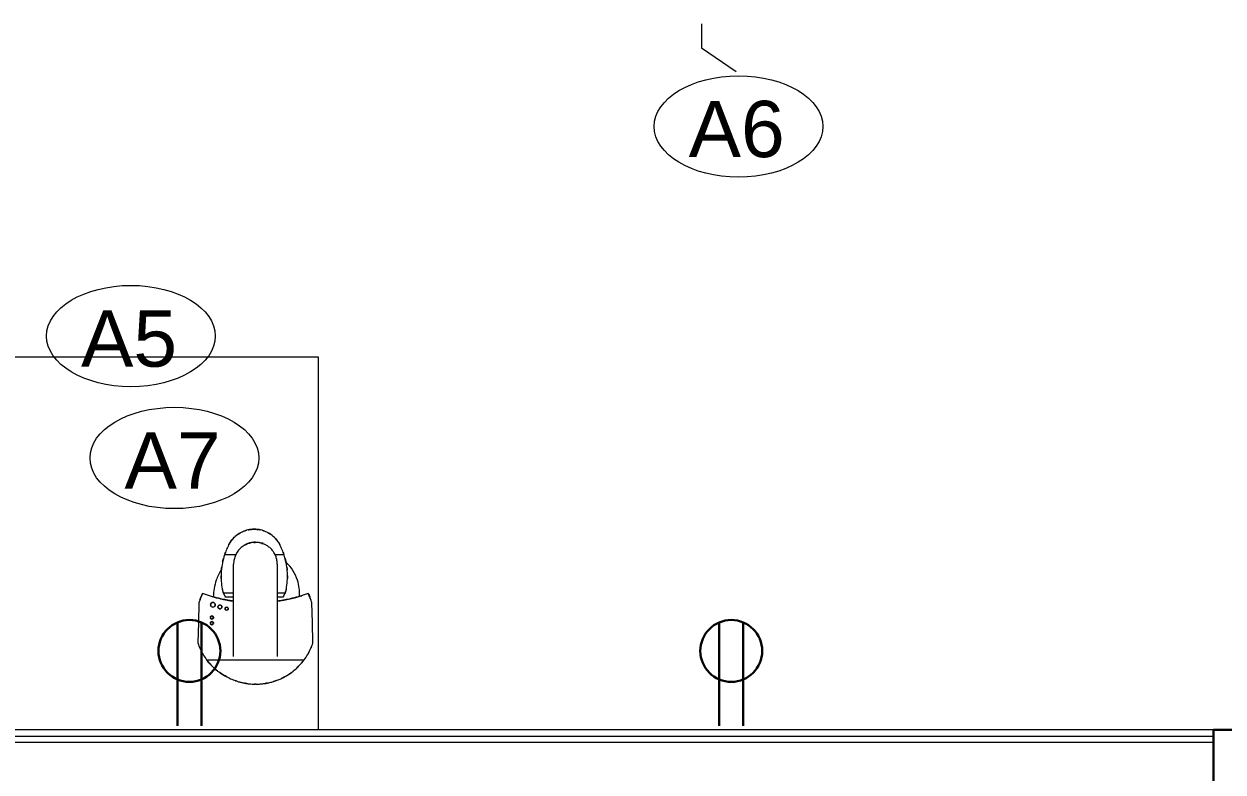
# Model space of a CAD drawing. Header units: inches. Extents: x -4688 to 1542, y -3558 to 978.
# Drawn here: x -909.9 to -814, y -506.7 to -446.9 of the extents above; entities that cross this region are included whole.
import ezdxf

# ---------------------------------------------------------------- set-up
doc = ezdxf.new("R2010")
doc.units = ezdxf.units.IN
doc.header["$MEASUREMENT"] = 0
for name, color, linetype, lineweight in [('A-ANNO-NOTE', 131, 'Continuous', 40), ('A-DOOR', 31, 'Continuous', 18), ('A-DOOR-FRAM', 31, 'Continuous', 30), ('A-WALL', 113, 'Continuous', 18), ('I-WALL', 2, 'Continuous', 18), ('Q-CASE', 31, 'Continuous', 9), ('Q-SPCQ', 91, 'Continuous', 9), ('Q-SPCQ-IDEN', 132, 'Continuous', 9)]:
    doc.layers.add(name, color=color, linetype=linetype, lineweight=lineweight)
doc.styles.add('Arial', font='arial.ttf', dxfattribs={"height": 4.5})

# ---------------------------------------------------------------- blocks, each defined once
blk = doc.blocks.new('Single Flush - D1 3_ X 8_-8249534-1st Floor Power _ Signal')
at = {"layer": 'A-DOOR', "lineweight": 30}
for p, q in [((16.15625, 38.625), (16.15625, 2.8125)), ((17.90625, 38.625), (16.15625, 38.625)), ((17.90625, 2.8125), (17.90625, 38.625)), ((16.15625, 2.8125), (17.90625, 2.8125))]:
    blk.add_line(p, q, dxfattribs=at)
at = {"layer": 'A-DOOR', "lineweight": 9}
blk.add_arc((17.90625, 2.8125), 35.8125, 90, 180.5, dxfattribs=at)
at = {"layer": 'A-DOOR-FRAM'}
for p, q in [((-20, -2.9375), (-20, 2.8125)), ((-20, 2.8125), (-18, 2.8125)), ((-18, -2.9375), (-18, 2.8125)), ((18.000004, -2.9375), (18.000004, 2.8125)), ((18.000004, 2.8125), (20.000004, 2.8125)), ((20.000004, -2.9375), (20.000004, 2.8125)), ((-20, -2.9375), (-18, -2.9375)), ((18.000004, -2.9375), (20.000004, -2.9375))]:
    blk.add_line(p, q, dxfattribs=at)
blk = doc.blocks.new('Desk11 - Desk-7062043-1st Floor Power _ Signal')
at = {"layer": 'Q-CASE'}
for p, q in [((2390.221, -1471.476), (2259.551, -1471.476)), ((2390.221, -1501.289), (2390.221, -1471.476))]:
    blk.add_line(p, q, dxfattribs=at)
blk = doc.blocks.new('Keurig_Coffee_Maker_18764 - Keurig_Coffee_Maker_18764-7512143-1st Floor Power _ Signal')
at = {"layer": 'Q-SPCQ'}
for p, q in [((-0.05, 6.517), (0, 6.517)), ((-0.05, 6.517), (0, 6.517)), ((2.526, 5.785), (2.549, 5.785)), ((3.9, 4.573), (-3.9, 4.573)), ((-1.75, -3.077), (-1.75, 4.312)), ((1.75, 4.312), (1.75, -3.077)), ((-1.75, -0.792), (-2.379, -0.792)), ((-1.75, -0.472), (-2.238, -0.472)), ((2.422, -0.472), (1.75, -0.472)), ((2.563, -0.792), (1.75, -0.792)), ((-2.289, -3.819), (-1.561, -3.819)), ((1.561, -3.819), (2.473, -3.819)), ((-0.602, -4.718), (-0.611, -4.748)), ((-0.602, -4.718), (-0.611, -4.748)), ((-0.602, -4.718), (-0.611, -4.748)), ((-0.611, -4.748), (-0.527, -4.773)), ((-0.527, -4.773), (-0.611, -4.748)), ((-0.611, -4.748), (-0.527, -4.773)), ((-0.527, -4.773), (-0.611, -4.748)), ((-0.611, -4.748), (-0.527, -4.773)), ((-0.527, -4.773), (-0.611, -4.748)), ((-0.602, -4.718), (-0.519, -4.743)), ((-0.519, -4.743), (-0.602, -4.718)), ((-0.602, -4.718), (-0.519, -4.743)), ((-0.519, -4.743), (-0.602, -4.718)), ((-0.602, -4.718), (-0.519, -4.743)), ((-0.519, -4.743), (-0.602, -4.718)), ((-0.527, -4.773), (-0.519, -4.743)), ((-0.527, -4.773), (-0.519, -4.743)), ((-0.527, -4.773), (-0.519, -4.743)), ((-0.505, -4.747), (-0.514, -4.777)), ((-0.435, -4.8), (-0.514, -4.777)), ((-0.505, -4.747), (-0.426, -4.77)), ((-0.435, -4.8), (-0.426, -4.77)), ((-0.426, -4.77), (-0.352, -4.791)), ((-0.352, -4.791), (-0.36, -4.821)), ((0.339, -4.789), (0.428, -4.769)), ((0.428, -4.769), (0.495, -4.754)), ((0.502, -4.784), (0.435, -4.799)), ((0.441, -4.766), (0.448, -4.796)), ((0.465, -4.76), (0.517, -4.748)), ((0.495, -4.754), (0.465, -4.76)), ((0.465, -4.76), (0.472, -4.791)), ((0.524, -4.779), (0.472, -4.791)), ((0.472, -4.791), (0.502, -4.784)), ((0.502, -4.784), (0.495, -4.754)), ((0.495, -4.754), (0.495, -4.754)), ((0.495, -4.754), (0.502, -4.784)), ((0.495, -4.754), (0.502, -4.784)), ((0.505, -4.783), (0.498, -4.753)), ((0.502, -4.784), (0.502, -4.784)), ((0.517, -4.748), (0.524, -4.779)), ((0.57, -4.729), (0.636, -4.704)), ((0.57, -4.729), (0.581, -4.758)), ((0.647, -4.734), (0.581, -4.758)), ((0.647, -4.734), (0.636, -4.704)), ((0.696, -4.68), (0.745, -4.656)), ((0.739, -4.659), (0.696, -4.68)), ((0.696, -4.68), (0.71, -4.708)), ((0.759, -4.683), (0.71, -4.708)), ((0.71, -4.708), (0.753, -4.687)), ((0.745, -4.656), (0.888, -4.584)), ((0.902, -4.612), (0.759, -4.683)), ((0.888, -4.584), (0.902, -4.612)), ((0.894, -4.581), (0.908, -4.609)), ((-0.36, -4.821), (-0.435, -4.8)), ((-0.301, -4.799), (-0.305, -4.83)), ((-0.109, -4.854), (-0.305, -4.83)), ((-0.301, -4.799), (-0.105, -4.823)), ((-0.105, -4.823), (-0.109, -4.854)), ((-0.042, -4.825), (0.029, -4.821)), ((-0.042, -4.825), (-0.041, -4.856)), ((0.031, -4.852), (-0.041, -4.856)), ((0.029, -4.821), (0.125, -4.816)), ((0.125, -4.816), (0.029, -4.821)), ((0.031, -4.852), (0.029, -4.821)), ((0.031, -4.852), (0.126, -4.847)), ((0.126, -4.847), (0.031, -4.852)), ((0.125, -4.816), (0.196, -4.812)), ((0.125, -4.816), (0.126, -4.847)), ((0.198, -4.844), (0.126, -4.847)), ((0.196, -4.812), (0.198, -4.844)), ((0.274, -4.804), (0.298, -4.798)), ((0.281, -4.834), (0.274, -4.804)), ((0.435, -4.799), (0.281, -4.834)), ((0.438, -4.799), (0.439, -4.798)), ((0.439, -4.798), (0.438, -4.799))]:
    blk.add_line(p, q, dxfattribs=at)
at = {"layer": 'Q-SPCQ', "flags": 128}
for points in [[(-4.597, 3.214), (-4.564, 1.592), (-4.518, 0.022)], [(4.518, 0.022), (4.564, 1.592), (4.597, 3.214)]]:
    blk.add_lwpolyline(points, dxfattribs=at)
at = {"layer": 'Q-SPCQ'}
for centre, radius, start, end in [((-0.025, 1.684), 4.833, 119.92759, 120.34077), ((-0.025, 1.684), 4.833, 138.95428, 140.60167), ((-0.025, 1.684), 4.833, 129.46568, 131.83614), ((3.483, 1.636), 0.125, 90, 270), ((3.483, 1.188), 0.125, 90, 270), ((3.483, 1.636), 0.125, 270, 90), ((3.483, 1.188), 0.125, 270, 90), ((2.304, 0.48), 0.125, 90, 270), ((2.304, 0.48), 0.125, 270, 90), ((2.842, 0.335), 0.156, 90, 270), ((2.842, 0.335), 0.156, 270, 90), ((3.397, 0.168), 0.187, 90, 270), ((3.397, 0.168), 0.187, 270, 90), ((0, -12.505), 12.505, 102.80729, 107.21968), ((-0.112, -0.744), 3.417, 176.03684, 197.97491), ((0, -12.505), 12.505, 98.07498, 106.24045), ((0, -12.505), 12.505, 98.05127, 100.9739), ((0, -12.505), 12.505, 74.57206, 81.92107), ((-1.507, -0.291), 4.884, 342.02509, 357.92663), ((-0.112, -0.744), 3.417, 197.97491, 226.78495), ((-0.112, -0.744), 3.417, 326.01839, 342.02509)]:
    blk.add_arc(centre, radius, start, end, dxfattribs=at)
for points, knots in [([(-0.05, 6.517), (-0.169, 6.515), (-0.344, 6.507), (-0.572, 6.486), (-0.74, 6.465), (-0.904, 6.439), (-1.066, 6.405), (-1.224, 6.367), (-1.379, 6.325), (-1.531, 6.279), (-1.679, 6.227), (-1.824, 6.171), (-2.014, 6.091), (-2.245, 5.981), (-2.601, 5.782), (-3.023, 5.492), (-3.49, 5.074), (-3.769, 4.748), (-3.9, 4.573)], [0, 0, 0, 0, 0.071429, 0.107143, 0.142857, 0.178571, 0.214286, 0.25, 0.285714, 0.321429, 0.357143, 0.392857, 0.428571, 0.5, 0.571429, 0.714286, 0.857143, 1, 1, 1, 1]), ([(-2.098, 6.05), (-2.13, 6.035), (-2.204, 5.999), (-2.277, 5.96), (-2.319, 5.937)], [0.21472031, 0.21472031, 0.21472031, 0.21472031, 0.25, 0.2976691, 0.2976691, 0.2976691, 0.2976691]), ([(-1.677, 6.226), (-1.623, 6.246), (-1.55, 6.271), (-1.475, 6.295), (-1.455, 6.302)], [0.62860412, 0.62860412, 0.62860412, 0.62860412, 0.66666667, 0.6809642, 0.6809642, 0.6809642, 0.6809642]), ([(-0.953, 6.427), (-0.899, 6.438), (-0.838, 6.45), (-0.776, 6.458), (-0.767, 6.46)], [0.7967468, 0.7967468, 0.7967468, 0.7967468, 0.83333333, 0.8389164, 0.8389164, 0.8389164, 0.8389164]), ([(2.286, 5.929), (2.154, 6.001), (1.952, 6.099), (1.67, 6.212), (1.489, 6.275), (1.341, 6.321), (1.228, 6.353), (1.113, 6.382), (0.996, 6.409), (0.877, 6.433), (0.757, 6.454), (0.634, 6.473), (0.469, 6.493), (0.259, 6.51), (0.087, 6.516), (0, 6.517)], [0, 0, 0, 0, 0.2, 0.3, 0.4, 0.45, 0.5, 0.55, 0.6, 0.65, 0.7, 0.75, 0.8, 0.9, 1, 1, 1, 1]), ([(0.858, 6.436), (0.836, 6.44), (0.786, 6.449), (0.737, 6.456), (0.709, 6.46)], [0.6380075, 0.6380075, 0.6380075, 0.6380075, 0.66666667, 0.70124078, 0.70124078, 0.70124078, 0.70124078]), ([(0.71, 6.461), (0.737, 6.457), (0.786, 6.449), (0.836, 6.44), (0.858, 6.437)], [0.29875922, 0.29875922, 0.29875922, 0.29875922, 0.33333333, 0.3619925, 0.3619925, 0.3619925, 0.3619925]), ([(1.625, 6.227), (1.603, 6.235), (1.569, 6.247), (1.535, 6.259), (1.523, 6.263)], [0.30422338, 0.30422338, 0.30422338, 0.30422338, 0.33333333, 0.34939051, 0.34939051, 0.34939051, 0.34939051]), ([(1.523, 6.263), (1.535, 6.259), (1.569, 6.247), (1.603, 6.235), (1.624, 6.226)], [0.65060949, 0.65060949, 0.65060949, 0.65060949, 0.66666667, 0.69577662, 0.69577662, 0.69577662, 0.69577662]), ([(2.848, 5.593), (2.804, 5.624), (2.622, 5.746), (2.433, 5.855), (2.286, 5.929)], [0.8, 0.8, 0.8, 0.8, 0.85, 1, 1, 1, 1]), ([(-3.443, 5.101), (-3.432, 5.112), (-3.382, 5.161), (-3.332, 5.21), (-3.291, 5.247)], [0.1564995, 0.1564995, 0.1564995, 0.1564995, 0.16666667, 0.20361514, 0.20361514, 0.20361514, 0.20361514]), ([(-3.289, 5.249), (-3.329, 5.212), (-3.381, 5.164), (-3.43, 5.114), (-3.44, 5.103)], [0.69518211, 0.69518211, 0.69518211, 0.69518211, 0.75, 0.76572997, 0.76572997, 0.76572997, 0.76572997]), ([(-2.917, 5.556), (-2.892, 5.575), (-2.825, 5.624), (-2.758, 5.671), (-2.715, 5.698)], [0.31217337, 0.31217337, 0.31217337, 0.31217337, 0.33333333, 0.36744629, 0.36744629, 0.36744629, 0.36744629]), ([(-2.711, 5.702), (-2.752, 5.675), (-2.82, 5.627), (-2.887, 5.58), (-2.914, 5.561)], [0.45011637, 0.45011637, 0.45011637, 0.45011637, 0.5, 0.53251443, 0.53251443, 0.53251443, 0.53251443]), ([(3.037, 5.454), (3.148, 5.367), (3.267, 5.266), (3.38, 5.158), (3.391, 5.147)], [0.2716855, 0.2716855, 0.2716855, 0.2716855, 0.4, 0.414526, 0.414526, 0.414526, 0.414526]), ([(3.391, 5.148), (3.301, 5.234), (3.183, 5.336), (3.062, 5.435), (3.038, 5.455)], [0.585474, 0.585474, 0.585474, 0.585474, 0.7, 0.7283145, 0.7283145, 0.7283145, 0.7283145]), ([(3.855, 4.632), (3.838, 4.655), (3.746, 4.772), (3.647, 4.883), (3.564, 4.969)], [0.3739159, 0.3739159, 0.3739159, 0.3739159, 0.4, 0.5097654, 0.5097654, 0.5097654, 0.5097654]), ([(-4.285, 3.961), (-4.262, 4.005), (-4.235, 4.057), (-4.205, 4.107), (-4.2, 4.116)], [0.3713401, 0.3713401, 0.3713401, 0.3713401, 0.5, 0.5248828, 0.5248828, 0.5248828, 0.5248828]), ([(-4.2, 4.116), (-4.205, 4.108), (-4.234, 4.057), (-4.261, 4.004), (-4.282, 3.96)], [0.4751172, 0.4751172, 0.4751172, 0.4751172, 0.5, 0.6286599, 0.6286599, 0.6286599, 0.6286599]), ([(3.483, 1.063), (3.475, 1.063), (3.46, 1.064), (3.439, 1.07), (3.418, 1.08), (3.4, 1.093), (3.385, 1.108), (3.369, 1.132), (3.356, 1.17), (3.357, 1.211), (3.37, 1.245), (3.385, 1.267), (3.404, 1.287), (3.436, 1.307), (3.463, 1.313), (3.483, 1.313)], [0, 0, 0, 0, 0.055556, 0.111111, 0.166667, 0.222222, 0.277778, 0.333333, 0.444444, 0.583333, 0.652778, 0.722222, 0.791667, 0.861111, 1, 1, 1, 1]), ([(3.483, 1.511), (3.475, 1.511), (3.46, 1.512), (3.439, 1.518), (3.419, 1.528), (3.401, 1.54), (3.385, 1.556), (3.369, 1.58), (3.357, 1.614), (3.357, 1.643), (3.359, 1.657)], [0, 0, 0, 0, 0.0555556, 0.1111111, 0.1666667, 0.2222222, 0.2777778, 0.3333333, 0.4444444, 0.5555556, 0.5555556, 0.5555556, 0.5555556]), ([(3.401, 1.73), (3.402, 1.732), (3.411, 1.739), (3.436, 1.754), (3.463, 1.76), (3.483, 1.761)], [0.7777778, 0.7777778, 0.7777778, 0.7777778, 0.7916667, 0.8611111, 1, 1, 1, 1]), ([(3.606, 1.657), (3.609, 1.639), (3.608, 1.612), (3.595, 1.578), (3.58, 1.556), (3.561, 1.537), (3.529, 1.517), (3.502, 1.511), (3.483, 1.511)], [0.4444444, 0.4444444, 0.4444444, 0.4444444, 0.5833333, 0.6527778, 0.7222222, 0.7916667, 0.8611111, 1, 1, 1, 1]), ([(3.606, 1.209), (3.609, 1.191), (3.608, 1.165), (3.595, 1.131), (3.583, 1.112), (3.57, 1.099), (3.557, 1.087), (3.529, 1.069), (3.502, 1.063), (3.483, 1.063)], [0.4444444, 0.4444444, 0.4444444, 0.4444444, 0.5833333, 0.6527778, 0.7222222, 0.7569444, 0.7916667, 0.8611111, 1, 1, 1, 1]), ([(2.304, 0.355), (2.296, 0.355), (2.284, 0.356), (2.27, 0.359), (2.256, 0.364), (2.242, 0.37), (2.23, 0.378), (2.219, 0.387), (2.206, 0.401), (2.19, 0.424), (2.177, 0.462), (2.179, 0.502), (2.191, 0.536), (2.203, 0.555), (2.215, 0.568), (2.229, 0.58), (2.257, 0.598), (2.284, 0.604), (2.304, 0.605)], [0, 0, 0, 0, 0.055556, 0.083333, 0.111111, 0.166667, 0.194444, 0.222222, 0.277778, 0.333333, 0.444444, 0.583333, 0.652778, 0.722222, 0.756944, 0.791667, 0.861111, 1, 1, 1, 1]), ([(2.304, 0.605), (2.312, 0.604), (2.327, 0.603), (2.348, 0.597), (2.365, 0.589), (2.377, 0.581), (2.389, 0.572), (2.401, 0.558), (2.418, 0.535), (2.43, 0.497), (2.429, 0.456), (2.416, 0.423), (2.404, 0.404), (2.392, 0.391), (2.378, 0.379), (2.35, 0.361), (2.323, 0.355), (2.304, 0.355)], [0, 0, 0, 0, 0.055556, 0.111111, 0.166667, 0.194444, 0.222222, 0.277778, 0.333333, 0.444444, 0.583333, 0.652778, 0.722222, 0.756944, 0.791667, 0.861111, 1, 1, 1, 1]), ([(2.787, 0.189), (2.778, 0.192), (2.765, 0.199), (2.75, 0.209), (2.735, 0.22), (2.72, 0.237), (2.7, 0.266), (2.683, 0.313), (2.685, 0.364), (2.701, 0.406), (2.716, 0.429), (2.73, 0.445), (2.737, 0.451), (2.739, 0.453)], [0.1111111, 0.1111111, 0.1111111, 0.1111111, 0.1666667, 0.1944444, 0.2222222, 0.2777778, 0.3333333, 0.4444444, 0.5833333, 0.6527778, 0.7222222, 0.7569444, 0.7777778, 0.7777778, 0.7777778, 0.7777778]), ([(2.842, 0.492), (2.852, 0.491), (2.866, 0.49), (2.884, 0.486), (2.902, 0.48), (2.918, 0.472), (2.934, 0.462), (2.948, 0.45), (2.964, 0.434), (2.984, 0.404), (3, 0.357), (2.998, 0.306), (2.986, 0.273), (2.979, 0.261), (2.978, 0.259)], [0, 0, 0, 0, 0.0555556, 0.0833333, 0.1111111, 0.1666667, 0.1944444, 0.2222222, 0.2777778, 0.3333333, 0.4444444, 0.5833333, 0.6527778, 0.6666667, 0.6666667, 0.6666667, 0.6666667]), ([(2.945, 0.218), (2.943, 0.216), (2.937, 0.211), (2.925, 0.203), (2.905, 0.191), (2.878, 0.182), (2.854, 0.179), (2.842, 0.179)], [0.7777778, 0.7777778, 0.7777778, 0.7777778, 0.7916667, 0.8263889, 0.8611111, 0.9305556, 1, 1, 1, 1]), ([(3.21, 0.175), (3.211, 0.188), (3.214, 0.215), (3.228, 0.253), (3.247, 0.281), (3.263, 0.299), (3.271, 0.307), (3.274, 0.309)], [0.5117541, 0.5117541, 0.5117541, 0.5117541, 0.5833333, 0.6527778, 0.7222222, 0.7569444, 0.7777778, 0.7777778, 0.7777778, 0.7777778]), ([(3.397, 0.356), (3.409, 0.356), (3.427, 0.354), (3.448, 0.349), (3.459, 0.346), (3.464, 0.344)], [0, 0, 0, 0, 0.0555556, 0.0833333, 0.1111111, 0.1111111, 0.1111111, 0.1111111]), ([(3.582, 0.199), (3.587, 0.173), (3.585, 0.134), (3.566, 0.083), (3.548, 0.056), (3.53, 0.035), (3.515, 0.022), (3.504, 0.014), (3.498, 0.01)], [0.4444444, 0.4444444, 0.4444444, 0.4444444, 0.5833333, 0.6527778, 0.7222222, 0.7569444, 0.7916667, 0.8262277, 0.8262277, 0.8262277, 0.8262277]), ([(3.521, 0.309), (3.529, 0.302), (3.544, 0.286), (3.563, 0.259), (3.572, 0.238), (3.575, 0.228)], [0.2222222, 0.2222222, 0.2222222, 0.2222222, 0.2777778, 0.3333333, 0.3930826, 0.3930826, 0.3930826, 0.3930826]), ([(-2.935, -0.349), (-2.615, -0.272), (-2.222, -0.193), (-1.824, -0.133), (-1.751, -0.123)], [0, 0, 0, 0, 0.1666667, 0.2038689, 0.2038689, 0.2038689, 0.2038689]), ([(-1.895, -0.144), (-1.951, -0.153), (-2.3, -0.209), (-2.646, -0.28), (-2.935, -0.349)], [0.8210261, 0.8210261, 0.8210261, 0.8210261, 0.85, 1, 1, 1, 1]), ([(-2.399, -0.852), (-2.392, -0.83), (-2.377, -0.788), (-2.359, -0.737), (-2.343, -0.699), (-2.336, -0.681), (-2.332, -0.672)], [0, 0, 0, 0, 0.0555556, 0.1111111, 0.1388889, 0.1661222, 0.1661222, 0.1661222, 0.1661222]), ([(-2.238, -0.472), (-2.238, -0.472), (-2.238, -0.473), (-2.243, -0.481), (-2.249, -0.494), (-2.256, -0.508), (-2.266, -0.527), (-2.278, -0.55), (-2.286, -0.568), (-2.291, -0.579), (-2.298, -0.595), (-2.31, -0.621), (-2.328, -0.66), (-2.35, -0.716), (-2.367, -0.761), (-2.379, -0.792)], [0.5262054, 0.5262054, 0.5262054, 0.5262054, 0.5555556, 0.6111111, 0.6388889, 0.6666667, 0.7083333, 0.75, 0.7708333, 0.78125, 0.7916667, 0.8333333, 0.875, 0.9166667, 1, 1, 1, 1]), ([(1.751, -0.123), (1.824, -0.133), (2.222, -0.193), (2.615, -0.272), (2.935, -0.349)], [0.7961218, 0.7961218, 0.7961218, 0.7961218, 0.8333333, 1, 1, 1, 1]), ([(2.563, -0.792), (2.555, -0.771), (2.54, -0.731), (2.521, -0.683), (2.506, -0.647), (2.495, -0.622), (2.484, -0.598), (2.474, -0.576), (2.464, -0.555), (2.455, -0.536), (2.447, -0.52), (2.44, -0.506), (2.434, -0.494), (2.427, -0.481), (2.423, -0.473), (2.422, -0.472), (2.422, -0.472)], [0, 0, 0, 0, 0.0555556, 0.1111111, 0.1388889, 0.1666667, 0.1944444, 0.2222222, 0.25, 0.2777778, 0.3055556, 0.3333333, 0.3611111, 0.3888889, 0.4444444, 0.4737946, 0.4737946, 0.4737946, 0.4737946]), ([(2.516, -0.672), (2.52, -0.681), (2.528, -0.699), (2.543, -0.737), (2.562, -0.788), (2.576, -0.83), (2.584, -0.852)], [0.8338778, 0.8338778, 0.8338778, 0.8338778, 0.8611111, 0.8888889, 0.9444444, 1, 1, 1, 1]), ([(3.397, -0.019), (3.386, -0.019), (3.368, -0.017), (3.347, -0.012), (3.336, -0.009), (3.331, -0.007)], [0, 0, 0, 0, 0.0555556, 0.0833333, 0.1111111, 0.1111111, 0.1111111, 0.1111111]), ([(3.442, -0.014), (3.441, -0.014), (3.427, -0.017), (3.412, -0.019), (3.397, -0.019)], [0.92827136, 0.92827136, 0.92827136, 0.92827136, 0.93055556, 1, 1, 1, 1]), ([(2.723, -2.588), (2.722, -2.601), (2.714, -2.69), (2.705, -2.779), (2.697, -2.856)], [0.38887206, 0.38887206, 0.38887206, 0.38887206, 0.4, 0.46606846, 0.46606846, 0.46606846, 0.46606846]), ([(-2.375, -3.525), (-2.394, -3.454), (-2.415, -3.365), (-2.436, -3.275), (-2.44, -3.256)], [0.3370694, 0.3370694, 0.3370694, 0.3370694, 0.4, 0.41654848, 0.41654848, 0.41654848, 0.41654848]), ([(-1.75, -3.077), (-1.749, -3.181), (-1.731, -3.384), (-1.656, -3.668), (-1.552, -3.896), (-1.446, -4.067), (-1.356, -4.186), (-1.256, -4.297), (-1.145, -4.403), (-1.024, -4.499), (-0.897, -4.582), (-0.762, -4.654), (-0.617, -4.716), (-0.466, -4.766), (-0.303, -4.804), (-0.121, -4.825), (0.081, -4.827), (0.278, -4.809), (0.466, -4.767), (0.654, -4.703), (0.832, -4.62), (0.993, -4.522), (1.145, -4.404), (1.283, -4.271), (1.402, -4.13), (1.507, -3.972), (1.624, -3.748), (1.721, -3.458), (1.749, -3.207), (1.75, -3.077)], [0, 0, 0, 0, 0.055556, 0.111111, 0.166667, 0.194444, 0.222222, 0.25, 0.277778, 0.305556, 0.333333, 0.361111, 0.388889, 0.416667, 0.444444, 0.479167, 0.513889, 0.548611, 0.583333, 0.618056, 0.652778, 0.6875, 0.722222, 0.756944, 0.791667, 0.826389, 0.861111, 0.930556, 1, 1, 1, 1]), ([(-2.208, -4.049), (-2.217, -4.026), (-2.232, -3.985), (-2.247, -3.943), (-2.253, -3.925)], [0.17849533, 0.17849533, 0.17849533, 0.17849533, 0.2, 0.21629659, 0.21629659, 0.21629659, 0.21629659]), ([(-1.372, -5.351), (-1.395, -5.331), (-1.511, -5.232), (-1.702, -5.032), (-1.84, -4.831), (-1.901, -4.724)], [0.2514335, 0.2514335, 0.2514335, 0.2514335, 0.3333333, 0.6666667, 1, 1, 1, 1]), ([(2.086, -4.724), (2.024, -4.831), (1.886, -5.032), (1.695, -5.232), (1.579, -5.332), (1.556, -5.351)], [0, 0, 0, 0, 0.3333333, 0.6666667, 0.7490333, 0.7490333, 0.7490333, 0.7490333]), ([(-0.537, -5.789), (-0.613, -5.768), (-0.715, -5.736), (-0.812, -5.69), (-0.837, -5.677)], [0.743068, 0.743068, 0.743068, 0.743068, 0.8333333, 0.8659614, 0.8659614, 0.8659614, 0.8659614]), ([(1.023, -5.68), (0.997, -5.692), (0.898, -5.733), (0.796, -5.769), (0.72, -5.79)], [0.1342297, 0.1342297, 0.1342297, 0.1342297, 0.1666667, 0.2573673, 0.2573673, 0.2573673, 0.2573673]), ([(0.568, -5.827), (0.554, -5.83), (0.255, -5.891), (-0.067, -5.881), (-0.371, -5.831), (-0.385, -5.828)], [0.3169727, 0.3169727, 0.3169727, 0.3169727, 0.3333333, 0.6666667, 0.6832336, 0.6832336, 0.6832336, 0.6832336])]:
    blk.add_open_spline(points, degree=3, knots=knots, dxfattribs=at)
for points in [[(-2.328, 5.933), (-2.255, 5.973), (-2.18, 6.01), (-2.104, 6.045)], [(-1.5, 6.287), (-1.554, 6.27), (-1.607, 6.251), (-1.66, 6.232)], [(-1.445, 6.304), (-1.463, 6.298), (-1.482, 6.293), (-1.5, 6.287)], [(-0.784, 6.457), (-0.836, 6.449), (-0.888, 6.439), (-0.94, 6.427)], [(0.077, 6.516), (0.052, 6.517), (0.026, 6.517), (0, 6.517)], [(0, 6.517), (0.026, 6.517), (0.052, 6.517), (0.077, 6.516)], [(2.286, 5.929), (2.482, 5.83), (2.669, 5.718), (2.848, 5.593)], [(3.9, 4.573), (3.752, 4.77), (3.434, 5.133), (2.891, 5.584), (2.494, 5.823), (2.286, 5.929)], [(3.566, 4.971), (3.668, 4.863), (3.763, 4.749), (3.853, 4.631)], [(-3.9, 4.573), (-4.003, 4.434), (-4.192, 4.149), (-4.426, 3.692), (-4.545, 3.375), (-4.597, 3.214)], [(4.597, 3.214), (4.545, 3.375), (4.426, 3.692), (4.192, 4.149), (4.003, 4.434), (3.9, 4.573)], [(-4.443, 3.627), (-4.451, 3.61), (-4.458, 3.592), (-4.466, 3.574)], [(-4.466, 3.574), (-4.458, 3.592), (-4.451, 3.61), (-4.443, 3.627)], [(4.466, 3.574), (4.459, 3.59), (4.452, 3.607), (4.445, 3.623)], [(4.445, 3.623), (4.452, 3.607), (4.459, 3.59), (4.466, 3.574)], [(3.483, 1.761), (3.49, 1.761), (3.505, 1.759), (3.526, 1.753), (3.546, 1.744), (3.564, 1.731), (3.58, 1.715), (3.588, 1.703), (3.591, 1.697)], [(3.483, 1.313), (3.49, 1.313), (3.505, 1.311), (3.527, 1.306), (3.547, 1.296), (3.565, 1.283), (3.58, 1.267), (3.588, 1.255), (3.592, 1.249)], [(-4.518, 0.022), (-4.478, -0.108), (-4.389, -0.365), (-4.286, -0.614), (-4.23, -0.737)], [(3.234, 0.077), (3.223, 0.096), (3.216, 0.116), (3.213, 0.137)], [(3.331, 0.344), (3.352, 0.351), (3.374, 0.355), (3.397, 0.356)], [(4.23, -0.737), (4.286, -0.614), (4.389, -0.365), (4.478, -0.108), (4.518, 0.022)], [(-4.437, -0.223), (-4.406, -0.31), (-4.341, -0.483), (-4.268, -0.653), (-4.23, -0.737)], [(-4.23, -0.737), (-4.268, -0.653), (-4.341, -0.483), (-4.406, -0.31), (-4.437, -0.223)], [(-4.23, -0.737), (-4.018, -0.661), (-3.591, -0.52), (-3.155, -0.402), (-2.935, -0.349)], [(-2.379, -0.792), (-2.405, -0.865), (-2.45, -1.013), (-2.482, -1.166), (-2.494, -1.244)], [(-2.455, -1.046), (-2.439, -0.98), (-2.42, -0.916), (-2.399, -0.852)], [(-2.069, -0.172), (-1.984, -0.158), (-1.899, -0.146), (-1.813, -0.134)], [(2.935, -0.349), (2.579, -0.263), (2.221, -0.193), (1.86, -0.139)], [(1.9, -0.145), (2.247, -0.199), (2.592, -0.267), (2.935, -0.349)], [(2.678, -1.244), (2.666, -1.166), (2.635, -1.013), (2.589, -0.865), (2.563, -0.792)], [(2.584, -0.852), (2.605, -0.916), (2.623, -0.98), (2.639, -1.046)], [(2.935, -0.349), (3.155, -0.402), (3.591, -0.52), (4.018, -0.661), (4.23, -0.737)], [(4.23, -0.737), (4.268, -0.653), (4.341, -0.483), (4.406, -0.31), (4.437, -0.223)], [(4.437, -0.223), (4.406, -0.31), (4.341, -0.483), (4.268, -0.653), (4.23, -0.737)], [(-2.494, -1.244), (-2.527, -1.457), (-2.569, -1.89), (-2.555, -2.549), (-2.464, -3.199), (-2.355, -3.615), (-2.289, -3.819)], [(2.473, -3.819), (2.54, -3.615), (2.648, -3.199), (2.74, -2.549), (2.753, -1.89), (2.712, -1.457), (2.678, -1.244)], [(-2.56, -2.146), (-2.561, -2.075), (-2.558, -2.005), (-2.553, -1.934)], [(-2.509, -2.854), (-2.521, -2.766), (-2.533, -2.677), (-2.542, -2.588)], [(2.742, -1.934), (2.744, -2.004), (2.745, -2.075), (2.743, -2.145)], [(-2.289, -3.819), (-2.244, -3.957), (-2.144, -4.228), (-2.024, -4.489), (-1.96, -4.616)], [(2.144, -4.616), (2.209, -4.489), (2.328, -4.228), (2.428, -3.957), (2.473, -3.819)], [(2.623, -3.256), (2.604, -3.346), (2.585, -3.436), (2.561, -3.525)], [(-1.96, -4.616), (-1.883, -4.768), (-1.701, -5.046), (-1.34, -5.4), (-0.909, -5.668), (-0.424, -5.838), (0.092, -5.896), (0.607, -5.838), (1.093, -5.669), (1.524, -5.401), (1.885, -5.047), (2.067, -4.768), (2.144, -4.616)], [(-1.901, -4.724), (-1.911, -4.707), (-1.931, -4.671), (-1.95, -4.635), (-1.96, -4.616)], [(2.144, -4.616), (2.135, -4.635), (2.116, -4.671), (2.096, -4.707), (2.086, -4.724)], [(2.437, -3.925), (2.423, -3.966), (2.408, -4.007), (2.391, -4.047)], [(-1.148, -5.514), (-1.189, -5.487), (-1.23, -5.46), (-1.269, -5.431)], [(-1.002, -5.6), (-1.052, -5.573), (-1.1, -5.544), (-1.148, -5.514)], [(1.332, -5.514), (1.284, -5.545), (1.236, -5.573), (1.186, -5.6)], [(1.453, -5.431), (1.414, -5.46), (1.374, -5.487), (1.332, -5.514)]]:
    blk.add_open_spline(points, degree=3, dxfattribs=at)
blk = doc.blocks.new('Appliance_Specialty Equipment Tag - Standard-3515593-1st Floor Power _ Signal')
at = {"layer": 'Q-SPCQ-IDEN'}
blk.add_ellipse((-0.0499, 0.0037), major_axis=(-0.1406, 0), ratio=0.600473, dxfattribs=at)

msp = doc.modelspace()

# ---------------------------------------------------------------- linework, layer by layer
at = {"layer": 'A-ANNO-NOTE', "lineweight": 30}
for p, q in [((-897.669, -503.038), (-897.669, -494.774)), ((-895.753, -503.038), (-895.753, -494.774)), ((-854.334, -503.038), (-854.334, -494.774)), ((-852.418, -503.038), (-852.418, -494.774))]:
    msp.add_line(p, q, dxfattribs=at)
for centre in [(-896.711, -497.056), (-853.376, -497.056)]:
    msp.add_circle(centre, 2.475, dxfattribs=at)
at = {"layer": 'A-WALL'}
for p, q in [((-1017.062, -503.864), (-814.812, -503.864)), ((-1017.062, -504.364), (-814.812, -504.364))]:
    msp.add_line(p, q, dxfattribs=at)
at = {"layer": 'I-WALL'}
for p, q in [((-814.812, -503.364), (-1017.062, -503.364)), ((-814.812, -508.989), (-814.812, -503.364))]:
    msp.add_line(p, q, dxfattribs=at)
at = {"layer": 'Q-SPCQ-IDEN'}
for p, q in [((-855.767, -446.909), (-855.767, -448.807)), ((-855.767, -448.807), (-852.996, -450.704))]:
    msp.add_line(p, q, dxfattribs=at)

# ---------------------------------------------------------------- block references
at = {"layer": 'A-DOOR'}
msp.add_blockref('Single Flush - D1 3_ X 8_-8249534-1st Floor Power _ Signal', (-794.812, -506.177), dxfattribs=at)
at = {"layer": 'Q-CASE'}
msp.add_blockref('Desk11 - Desk-7062043-1st Floor Power _ Signal', (-3276.612, 997.925), dxfattribs=at)
at = {"layer": 'Q-SPCQ', "rotation": 180}
msp.add_blockref('Keurig_Coffee_Maker_18764 - Keurig_Coffee_Maker_18764-7512143-1st Floor Power _ Signal', (-891.434, -493.199), dxfattribs=at)
at = {"layer": 'Q-SPCQ-IDEN', "xscale": 47.99999999999997, "yscale": 47.99999999999997, "zscale": 47.99999999999997}
for p in [(-850.398, -455.286), (-898.996, -472.05), (-895.519, -481.802)]:
    msp.add_blockref('Appliance_Specialty Equipment Tag - Standard-3515593-1st Floor Power _ Signal', p, dxfattribs=at)

# ---------------------------------------------------------------- texts
at = {"layer": 'Q-SPCQ-IDEN', "char_height": 4.5, "width": 9.393, "attachment_point": 1, "style": 'Arial'}
for s, insert in [('A6', (-856.788, -453.058)), ('A5', (-905.386, -469.822)), ('A7', (-901.908, -479.574))]:
    msp.add_mtext(s, dxfattribs=dict(at, insert=insert))

doc.saveas('drawing.dxf')
